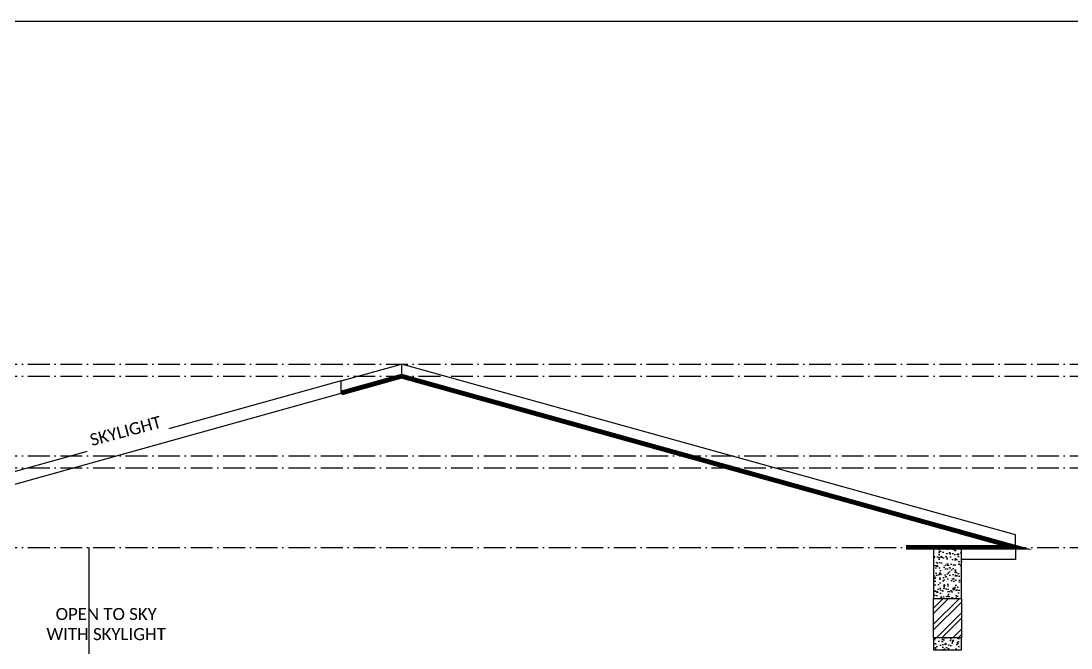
# Model space of a CAD drawing. Header units: millimetres. Extents: x -4760 to 87103, y -23275 to 20441.
# Drawn here: x 67194 to 75905, y -16531 to -11329 of the extents above; entities that cross this region are included whole.
import ezdxf
from ezdxf.xclip import XClip

# ---------------------------------------------------------------- set-up
doc = ezdxf.new("R2010")
doc.units = ezdxf.units.MM
doc.header["$LTSCALE"] = 150
doc.header["$XCLIPFRAME"] = 0
doc.linetypes.add('ACAD_ISO10W100', pattern=[18, 12, -3, 0, -3])
for name, color, linetype in [('ad-Elevation 10', 8, 'Continuous'), ('ad-Grid', 8, 'ACAD_ISO10W100'), ('ad-Slab', 3, 'Continuous'), ('ad-Text main', 7, 'Continuous'), ('ad-Wall', 240, 'Continuous'), ('ad-Wall hatch', 8, 'Continuous')]:
    doc.layers.add(name, color=color, linetype=linetype)
doc.layers.add('ad-Primary Roof', color=5, linetype='Continuous', true_color=0x0000ff)
doc.layers.add('ad-Ridge', color=7, linetype='Continuous', true_color=0xa56752)
doc.styles.get("Standard").update_dxf_attribs({"font": 'calibril.ttf'})

# ---------------------------------------------------------------- blocks, each defined once
blk = doc.blocks.new('zw$38DE')
at = {"layer": 'ad-Grid', "ltscale": 0.1}
for points in [[(-27431.1, 4570), (0, 4570)], [(-27431.1, 4470), (-2459.8, 4470), (-2319.6, 4127), (0, 4127)], [(-27431.1, 3810), (0, 3810)], [(-27431.1, 3710), (-2459.8, 3710), (-2319.6, 3367), (0, 3367)], [(-27431.1, 3050), (0, 3050)]]:
    blk.add_lwpolyline(points, dxfattribs=at)
blk = doc.blocks.new('A$C13603e10')
blk.add_lwpolyline([(9510, 0), (9510, 103.8)])
blk.add_lwpolyline([(9060, 0), (9510, 0), (9510, -100), (9060, -100)], close=True)
at = {"layer": 'ad-Elevation 10'}
blk.add_lwpolyline([(550, 445.7), (550, 342.8), (3915, 1280.6), (3915, 1381)], close=True, dxfattribs=at)
at = {"layer": 'ad-Primary Roof', "const_width": 40}
blk.add_lwpolyline([(8600, 0), (9510, 0), (4415, 1420), (3915, 1280.6)], dxfattribs=at)
at = {"layer": 'ad-Ridge'}
blk.add_lwpolyline([(3915, 1381), (4415, 1520), (4415, 1420), (3915, 1280.6)], dxfattribs=at)
blk.add_lwpolyline([(4415, 1520), (4415, 1420), (9510, 0), (9510, 103.8)], close=True, dxfattribs=at)
at = {"layer": 'ad-Text main', "insert": (2125.6, 965.8), "char_height": 100, "width": 601.385, "attachment_point": 5, "rotation": 14.8913, "bg_fill": 2}
blk.add_mtext('SKYLIGHT', dxfattribs=at)
blk = doc.blocks.new('A$Cffb43f85')
at = {"layer": 'ad-Wall hatch', "transparency": 33554687}
h = blk.add_hatch(dxfattribs=at)
h.set_pattern_fill('AR-CONC', color=256, scale=0.5)
h.paths.add_polyline_path([(0, 100), (230, 100), (230, 0), (0, 0)])
at = {"layer": 'ad-Slab'}
blk.add_lwpolyline([(0, 100), (230, 100), (230, 0), (0, 0)], close=True, dxfattribs=at)
blk = doc.blocks.new('zw$487C')
at = {"layer": 'ad-Wall hatch', "transparency": 33554687}
h = blk.add_hatch(dxfattribs=at)
h.set_pattern_fill('AR-CONC', color=256, scale=0.5)
h.set_pattern_definition([(50, (0, -125), (91.092, -7.97), [9.525, -104.775]), (355, (0, -125), (-17.622, 95.528), [7.62, -83.82]), (100.451, (7.59, -125.66), (73.47, 87.559), [8.095, -89.045]), (46.184, (0, -99.6), (135.54, -21.021), [14.287, -157.162]), (96.636, (11.3, -101.35), (118.702, 123.713), [12.143, -133.568]), (351.184, (0, -99.6), (118.702, 123.713), [11.43, -125.73]), (21, (12.7, -105.95), (75.807, -51.133), [9.525, -104.775]), (326, (12.7, -105.95), (30.901, 92.094), [7.62, -83.82]), (71.451, (19.02, -110.21), (106.708, 40.961), [8.095, -89.045]), (37.5, (0, -125), (1.5443, 42.2775), [0, -82.804, 0, -85.09, 0, -84.1375]), (7.5, (0, -125), (33.41, 50.0903), [0, -48.514, 0, -80.899, 0, -32.0675]), (327.5, (-28.32, -125), (67.7953, -2.8644), [0, -31.75, 0, -99.06, 0, -131.445]), (317.5, (-41.02, -125), (74.0646, 12.713), [0, -41.275, 0, -65.786, 0, -93.345])])
h.paths.add_polyline_path([(0, 425), (230, 425), (230, 0), (0, 0)])
at = {"layer": 'ad-Slab'}
blk.add_lwpolyline([(0, 425), (230, 425), (230, 0), (0, 0)], close=True, dxfattribs=at)
blk = doc.blocks.new('A$C4e9eb516')
at = {"layer": 'ad-Wall hatch', "transparency": 33554687}
h = blk.add_hatch(dxfattribs=at)
h.set_pattern_fill('ANSI32', color=256, scale=10)
h.set_pattern_definition([(45, (470, 2450), (-67.3519, 67.3519), []), (45, (514.9, 2450), (-67.3519, 67.3519), [])])
h.paths.add_polyline_path([(9290, 2300), (9060, 2300), (9060, 2625), (9290, 2625)])
at = {"layer": 'ad-Wall'}
blk.add_lwpolyline([(9290, 2300), (9060, 2300), (9060, 2625), (9290, 2625)], close=True, dxfattribs=at)
at = {"layer": 'ad-Slab', "xscale": -1}
for name, p in [('zw$487C', (9290, 2625)), ('A$Cffb43f85', (9290, 2200))]:
    blk.add_blockref(name, p, dxfattribs=at)
at = {"layer": 'ad-Text main', "insert": (2194.6, 2413.1), "char_height": 100, "width": 1055.173, "attachment_point": 5, "bg_fill": 2}
blk.add_mtext('OPEN TO SKY WITH SKYLIGHT', dxfattribs=at)
at = {"layer": 'ad-Elevation 10'}
blk.add_lwpolyline([(2050, 3050), (2050, 50)], dxfattribs=at)

msp = doc.modelspace()

# ---------------------------------------------------------------- linework, layer by layer
msp.add_lwpolyline([(58068.4, -11329.2), (87102.5, -11329.2), (87102.5, -23274.6), (58068.4, -23274.6)], close=True)

# ---------------------------------------------------------------- block references
ref = msp.add_blockref('zw$38DE', (84123.2, -18746))
XClip(ref).set_block_clipping_path([(-26054.8649796729, -2140.6281090206), (349.01197073, 5188.3683916222)])

# ---------------------------------------------------------------- next in the draw order: block references
msp.add_blockref('A$C13603e10', (65935.9, -15696))

# ---------------------------------------------------------------- next in the draw order: block references
msp.add_blockref('A$C4e9eb516', (65705.9, -18746))

doc.saveas('drawing.dxf')
